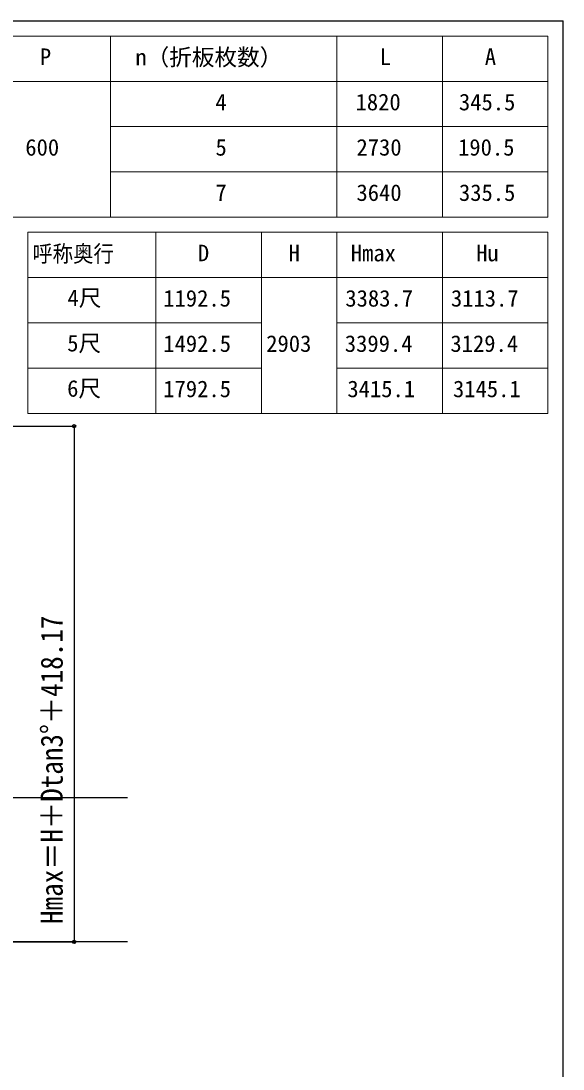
# Model space of a CAD drawing. Units: millimetres, scale not verified. Extents: x -875 to 875, y -1304 to 1298.
# Drawn here: x 516 to 875, y 551 to 1246 of the extents above; entities that cross this region are included whole.
import ezdxf
from ezdxf.enums import TextEntityAlignment as Align

# ---------------------------------------------------------------- set-up
doc = ezdxf.new("R2010")
doc.units = ezdxf.units.MM
doc.header["$LTSCALE"] = 8
doc.layers.add('0-1_TABLE1', color=7, linetype='Continuous', lineweight=18)
for name, color, linetype in [('0-6_YKK_A1', 4, 'Continuous'), ('0-7_YKK_D', 6, 'Continuous'), ('0-8_YKK_ZWAK', 7, 'Continuous')]:
    doc.layers.add(name, color=color, linetype=linetype)
doc.styles.add('ＭＳ ゴシック', font='')
doc.styles.get('ＭＳ ゴシック').set_extended_font_data('MS Gothic')

msp = doc.modelspace()

# ---------------------------------------------------------------- linework, layer by layer
at = {"layer": '0-1_TABLE1'}
for p, q in [((255, 1235.6), (865, 1235.6)), ((575, 1235.6), (575, 1115.6)), ((725, 1235.6), (725, 1115.6)), ((795, 1235.6), (795, 1115.6)), ((865, 1235.6), (865, 1115.6)), ((255, 1205.6), (865, 1205.6)), ((575, 1175.6), (865, 1175.6)), ((575, 1145.6), (865, 1145.6)), ((255, 1115.6), (865, 1115.6)), ((520, 1105.6), (865, 1105.6)), ((520, 1105.6), (520, 985.6)), ((605, 1105.6), (605, 985.6)), ((675, 1105.6), (675, 985.6)), ((725, 1105.6), (725, 985.6)), ((795, 1105.6), (795, 985.6)), ((865, 1105.6), (865, 985.6)), ((520, 1075.6), (865, 1075.6)), ((520, 1045.6), (675, 1045.6)), ((725, 1045.6), (865, 1045.6)), ((520, 1015.6), (675, 1015.6)), ((725, 1015.6), (865, 1015.6)), ((520, 985.6), (865, 985.6))]:
    msp.add_line(p, q, dxfattribs=at)
at = {"layer": '0-6_YKK_A1'}
for p, q in [((-863.74, 731.35), (586.114, 731.35)), ((586.114, 635.6), (-815.649, 635.6))]:
    msp.add_line(p, q, dxfattribs=at)
at = {"layer": '0-7_YKK_D'}
for p, q in [((471.75, 977.211), (551.75, 977.211)), ((550.75, 977.211), (550.75, 635.6)), ((471.75, 635.6), (551.75, 635.6))]:
    msp.add_line(p, q, dxfattribs=at)
for centre in [(550.75, 977.211), (550.75, 635.6)]:
    msp.add_circle(centre, 1.075, dxfattribs=at)
at = {"layer": '0-8_YKK_ZWAK'}
msp.add_line((-875, 1245.6), (875, 1245.6), dxfattribs=at)
msp.add_lwpolyline([(-875, -1304.4), (875, -1304.4), (875, 1245.6)], dxfattribs=at)

# ---------------------------------------------------------------- texts
at = {"layer": '0-1_TABLE1', "style": 'ＭＳ ゴシック'}
for s, p in [('n（折板枚数）', (591.364, 1212.802)), ('P', (528.097, 1213.1)), ('L', (753.395, 1213.1)), ('A', (823.097, 1213.1)), ('4', (644.503, 1183.1)), ('1820', (737.415, 1183.1)), ('345.5', (805.966, 1183.1)), ('600', (518.423, 1153.1)), ('5', (644.545, 1153.1)), ('2730', (738.011, 1153.1)), ('190.5', (805.369, 1153.1)), ('7', (644.503, 1123.1)), ('3640', (738.011, 1123.1)), ('335.5', (805.966, 1123.1)), ('D', (632.884, 1083.1)), ('H', (693.011, 1083.1)), ('Hmax', (734.261, 1083.1)), ('Hu', (817.429, 1083.1)), ('4尺', (546.392, 1053.398)), ('1192.5', (609.915, 1053.1)), ('3383.7', (730.639, 1053.1)), ('3113.7', (800.639, 1053.1)), ('5尺', (546.222, 1023.398)), ('1492.5', (609.915, 1023.1)), ('2903', (678.182, 1023.1)), ('3399.4', (730.298, 1023.1)), ('3129.4', (800.298, 1023.1)), ('6尺', (546.179, 993.398)), ('1792.5', (609.915, 993.1)), ('3415.1', (732.003, 993.1)), ('3145.1', (802.003, 993.1))]:
    msp.add_text(s, height=11, dxfattribs=at).set_placement(p, align=Align.BOTTOM_LEFT)
at = {"layer": '0-1_TABLE1', "style": 'ＭＳ ゴシック', "width": 0.9}
msp.add_text('呼称奥行', height=11, dxfattribs=at).set_placement((523.074, 1082.631), align=Align.BOTTOM_LEFT)
at = {"layer": '0-7_YKK_D', "style": 'ＭＳ ゴシック', "width": 0.9}
msp.add_text('Hmax＝H＋Dtan3°＋418.17', height=14.66, rotation=90, dxfattribs=at).set_placement((547.636, 647.474), align=Align.BOTTOM_LEFT)

doc.saveas('drawing.dxf')
